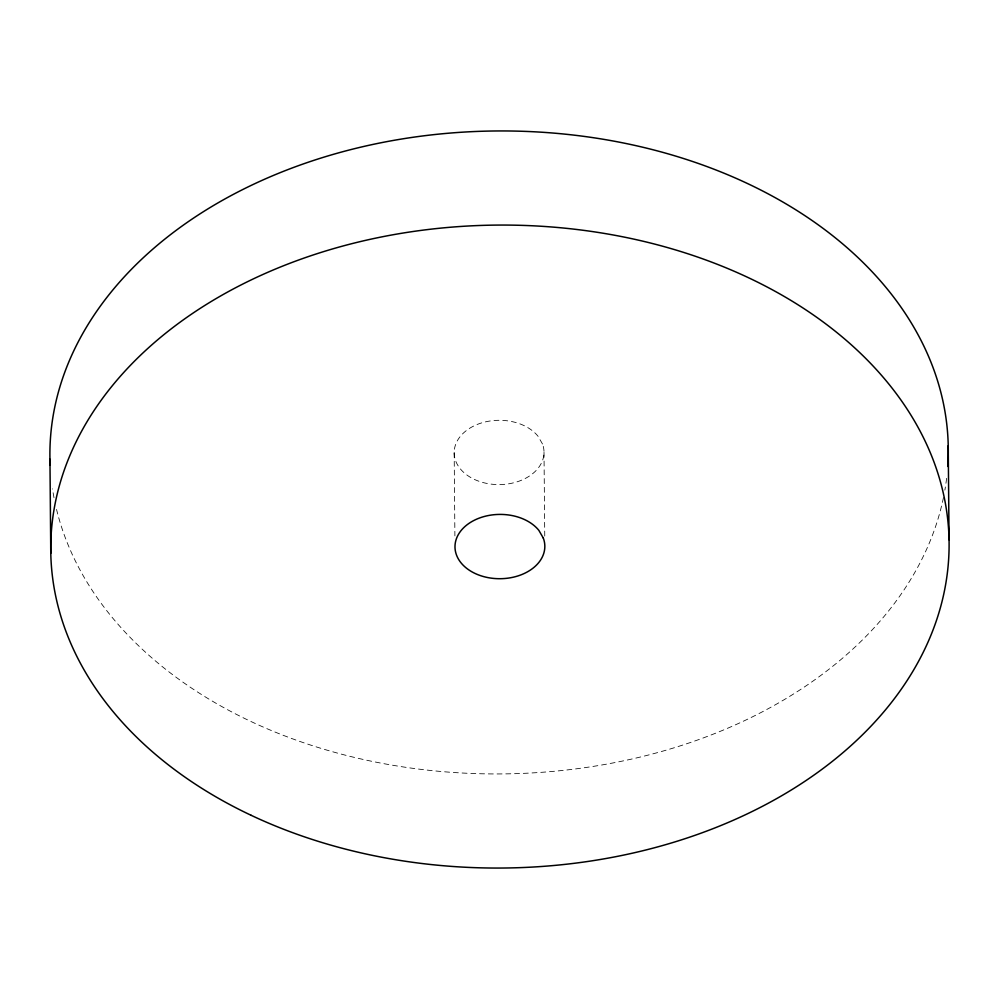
<?xml version="1.0" encoding="UTF-8"?>
<svg xmlns="http://www.w3.org/2000/svg" width="999" height="999" viewBox="0 0 999 999"><rect width="100%" height="100%" fill="white"/><g stroke="black" fill="none" stroke-linecap="round" stroke-linejoin="round"><path stroke-width="0.75" stroke-dasharray="5 3.75" d="M544.005 452.322L544.755 537.175M454.17 452.572L454.895 535.876M946.602 478.309A449.2 321.491 -0.5 0 1 944.867 490.134M943.468 497.502A449.2 321.491 -0.5 0 1 504.857 773.888A449.2 321.491 -0.5 0 1 56.543 509.428M53.996 497.689A449.2 321.491 -0.5 0 1 52.497 488.848M542.507 444.006L538.036 436.263A44.918 32.143 -0.5 0 0 462.35 434.103A44.918 32.143 -0.5 0 0 491.196 484.128A44.918 32.143 -0.5 0 0 542.507 444.006"/><path stroke-width="1.5" d="M948.226 445.666L949.05 539.772M49.95 459.228L50.774 553.334M50.15 465.159A449.2 321.491 -0.5 0 1 502.672 130.944A449.2 321.491 -0.5 0 1 947.726 466.458M543.319 538.111L538.861 530.369A44.918 32.143 -0.5 0 0 463.174 528.221A44.918 32.143 -0.5 0 0 492.02 578.246A44.918 32.143 -0.5 0 0 543.319 538.111M251.124 815.296A449.2 321.491 -0.5 0 0 948.201 565.022A449.2 321.491 -0.5 0 0 300.412 259.365A449.2 321.491 -0.5 0 0 251.124 815.296"/></g></svg>
